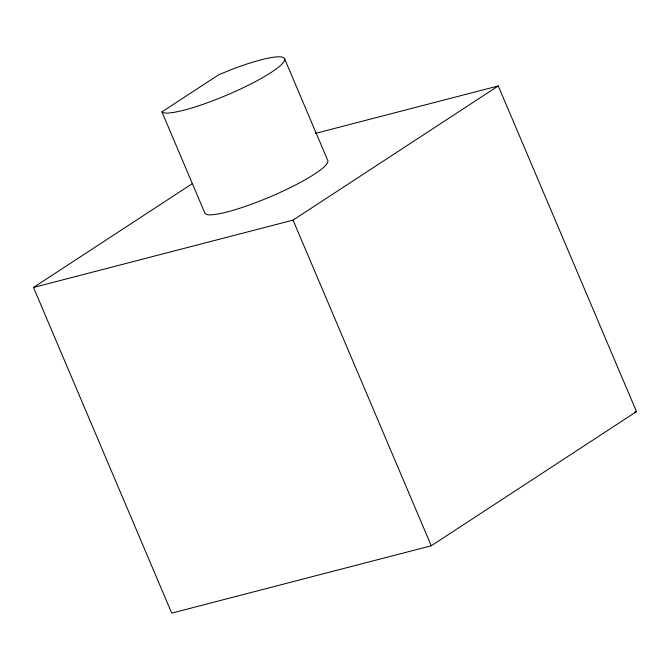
<?xml version="1.0" encoding="UTF-8"?>
<svg xmlns="http://www.w3.org/2000/svg" width="670" height="670" viewBox="0 0 670 670"><rect width="100%" height="100%" fill="white"/><g stroke="black" fill="none" stroke-linecap="round" stroke-linejoin="round"><path stroke-width="1" d="M161.914 111.882L218.738 74.73L232.942 68.985A67.234 10.98 -23 0 1 270.546 72.829A67.234 10.98 -23 0 1 164.569 113.004L161.914 111.882L205.112 213.646L207.767 214.769A67.234 10.98 -23 0 0 279.826 192.575A67.234 10.98 -23 0 0 327.638 160.18L284.44 58.407M315.478 133.38L498.271 85.944L636.5 411.598L431.271 545.774L171.729 613.117L33.5 287.464L192.441 183.555M33.5 287.464L293.041 220.12L498.271 85.944M634.482 412.125L636.5 411.598M293.041 220.12L431.271 545.774"/></g></svg>
